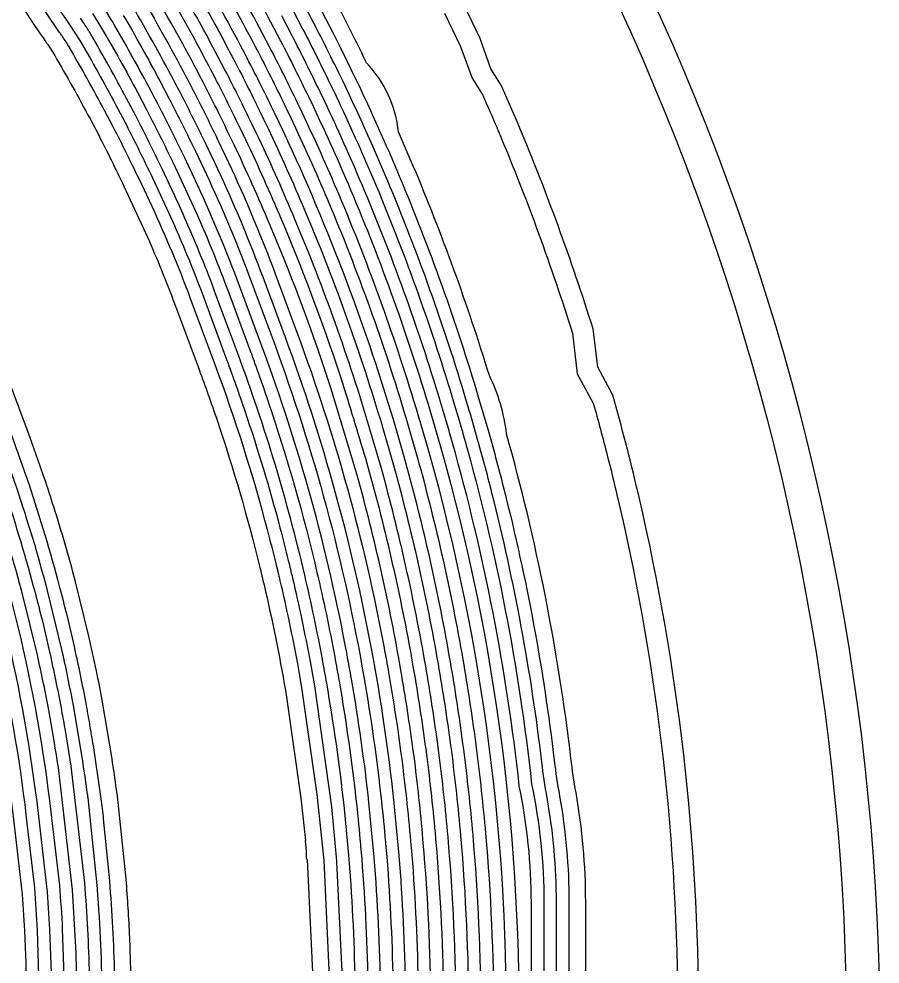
# Model space of a CAD drawing. Extents: x 726 to 4465, y 139 to 737.
# Drawn here: x 3910.53 to 3915.77, y 381.39 to 387.14 of the extents above; entities that cross this region are included whole.
import ezdxf

# ---------------------------------------------------------------- set-up
doc = ezdxf.new("R2010")
doc.units = 0
doc.layers.add('bak_bak_ttr1-bcq6716', color=11, linetype='Continuous')
doc.layers.add('bak_outline', color=11, linetype='Continuous')

msp = doc.modelspace()

# ---------------------------------------------------------------- linework, layer by layer
at = {"layer": 'bak_bak_ttr1-bcq6716'}
msp.add_lwpolyline([(3897.3549, 342.0197), (3897.3549, 363.5511, -0.202307), (3901.8566, 374.2211, 0.202316), (3902.3714, 375.4413), (3902.3714, 380.9412, 0.202311), (3901.8566, 382.1614, -0.202307), (3897.3549, 392.8314), (3897.3549, 423.8397, -0.414216), (3898.1515, 424.6363), (3909.7514, 424.6363, -0.414216), (3910.5479, 423.8397), (3910.5479, 393.2462, 0.196007), (3911.3186, 391.3562, -0.196002), (3915.5644, 380.9414), (3915.5644, 375.4411, -0.196002), (3911.3186, 365.0263, 0.196006), (3910.5479, 363.1363), (3910.5479, 342.0197, -0.414217), (3909.7514, 341.2232), (3898.1515, 341.2232, -0.414217)], format="xyb", close=True, dxfattribs=at)
for points in [[(3912.3847, 369.6338, 0.117695), (3913.8007, 375.5655), (3913.8007, 381.7688, 0.044245), (3913.7444, 382.4038, -0.014921), (3913.712, 382.6212, 0.032533), (3913.4092, 384.2551, 0.007053), (3913.3156, 384.6031, 0.003211), (3913.2646, 384.7791), (3913.2528, 384.8182, 0.026969), (3912.7758, 386.151), (3912.6948, 386.3395, 0.007548), (3912.5303, 386.6999), (3912.5017, 386.7593, 0.008468), (3912.3023, 387.1566), (3912.2659, 387.2253, 0.058159), (3910.5358, 389.7309), (3910.1777, 390.1227), (3910.0465, 390.2584, -0.042096), (3909.5705, 390.839, -0.012912), (3909.4726, 390.9896, -0.024796), (3909.3067, 391.292), (3909.0974, 391.7297, -0.074633), (3908.8104, 392.9917), (3908.7842, 393.3694)], [(3910.9452, 389.3628, -0.05775), (3912.5703, 386.7923), (3912.5991, 386.7327, -0.007558), (3912.7647, 386.3697, -0.003159), (3912.8304, 386.2171), (3912.846, 386.1805, -0.026969), (3913.3258, 384.84), (3913.389, 384.6237, -0.007054), (3913.4831, 384.2736, -0.032552), (3913.7877, 382.6299, 0.014928), (3913.8194, 382.4169, -0.044365), (3913.8769, 381.7667), (3913.8769, 375.5655, -0.168857), (3911.0285, 367.3717, -0.028849)], [(3908.7097, 387.7358, -0.016359), (3909.208, 387.0455), (3909.4192, 386.7315, -0.005261), (3909.7589, 386.2147, -0.016338), (3909.7602, 386.2127, -0.006823), (3909.8973, 385.9631, -0.009949), (3909.8979, 385.9621, -0.01434), (3909.8988, 385.9603), (3910.0829, 385.5955, -0.010719), (3910.2089, 385.3235, -0.013146), (3910.3478, 384.983), (3910.4963, 384.5841, -0.007488), (3910.5933, 384.3105, -0.01668), (3910.7794, 383.6907, -0.004065), (3910.8245, 383.5147), (3910.8694, 383.3224, -0.009056), (3910.94, 382.9784, -0.003118), (3910.9629, 382.8509, -0.012286), (3910.9632, 382.8493, -0.003135), (3910.9844, 382.7208), (3911.0323, 382.3982, -0.002976), (3911.0468, 382.2756), (3911.084, 381.9004, -0.013709), (3911.1141, 381.3285)], [(3911.002, 374.6643), (3911.0248, 374.9691, 0.014467), (3911.0422, 375.5691), (3911.0402, 381.2123, 0.01646), (3911.0081, 381.8942), (3910.9542, 382.4045, -0.003812), (3910.9513, 382.4254, -0.018849), (3910.9509, 382.4281, 0.004543), (3910.924, 382.6141, -0.009648), (3910.9238, 382.6152), (3910.865, 382.9646, 0.009051), (3910.795, 383.3058), (3910.7057, 383.6713, 0.016683), (3910.521, 384.2864, 0.007481), (3910.4249, 384.5576), (3910.2765, 384.9561, 0.013159), (3910.139, 385.2932, 0.004819), (3910.0846, 385.4144), (3909.8784, 385.8364), (3909.6944, 386.1742, 0.005254), (3909.356, 386.689), (3909.1448, 387.003, 0.016349), (3908.6497, 387.6888, 0.003449)], [(3908.5903, 387.6409, -0.016319), (3909.0816, 386.9603), (3909.4173, 386.4596, -0.003307), (3909.6283, 386.136, -0.017336), (3909.6296, 386.1339, -0.006749), (3909.7631, 385.8905, -0.022487), (3909.7647, 385.8877), (3909.9473, 385.5254), (3910.0692, 385.2623, -0.013147), (3910.2051, 384.9292), (3910.3533, 384.531, -0.007488), (3910.4488, 384.2617, -0.016676), (3910.6318, 383.6518, -0.00406), (3910.6764, 383.4784), (3910.7205, 383.2887, -0.009048), (3910.7901, 382.9504, -0.003107), (3910.8126, 382.8252, -0.009113), (3910.8127, 382.8242), (3910.8495, 382.5964), (3910.9321, 381.8871, -0.013673), (3910.9617, 381.3249)], [(3911.7868, 387.6119, -0.010979), (3912.0637, 387.1178), (3912.1246, 387.0021, -0.007421), (3912.2955, 386.6597), (3912.3238, 386.601, -0.010698), (3912.5498, 386.0975, -0.027706), (3913.0333, 384.7529, -0.073645), (3913.5721, 381.114), (3913.5721, 375.566, -0.015107), (3913.5484, 374.7868, -0.014028)], [(3908.4711, 387.5457, -0.016268), (3908.955, 386.8753), (3909.29, 386.3753, -0.003272), (3909.4977, 386.0568, -0.016721), (3909.4989, 386.0547, -0.003471), (3909.5671, 385.9323, -0.003255), (3909.6296, 385.8168, -0.008738), (3909.63, 385.816, -0.022323), (3909.6317, 385.8132), (3909.8105, 385.4581), (3909.9295, 385.2011, -0.01314), (3910.0624, 384.8756), (3910.2103, 384.4779, -0.007482), (3910.3042, 384.2132, -0.004571), (3910.3573, 384.0503, -0.012124), (3910.4844, 383.6128), (3910.5284, 383.4417, -0.029906), (3910.7283, 382.3174), (3910.7802, 381.8721, -0.006552), (3910.7978, 381.6072), (3910.8098, 381.2632)], [(3910.8501, 374.6771), (3910.8726, 374.9813, 0.004198), (3910.8812, 375.1521, 0.01021), (3910.8898, 375.5693), (3910.8878, 381.2105), (3910.8855, 381.323, 0.013657), (3910.8562, 381.8803), (3910.7738, 382.5871, 0.004183), (3910.7458, 382.7611, -0.010127), (3910.7457, 382.7623), (3910.7152, 382.9367, 0.009041), (3910.6462, 383.272), (3910.558, 383.6325, 0.016676), (3910.3765, 384.2376, 0.00748), (3910.2819, 384.5045), (3910.1338, 384.9023, 0.013163), (3909.9993, 385.2321, 0.00481), (3909.9463, 385.3504), (3909.7432, 385.7658), (3909.5638, 386.0955, 0.0033), (3909.3537, 386.4176), (3909.0184, 386.9178, 0.016309), (3908.5303, 387.5939, 0.003388)], [(3913.4723, 374.7916, 0.015103), (3913.4959, 375.566), (3913.4959, 381.114, 0.073651), (3912.9602, 384.7311, 0.027706), (3912.4796, 386.0678, 0.010697), (3912.255, 386.5683), (3912.2268, 386.6267, 0.007421), (3912.0569, 386.9671), (3911.9964, 387.082, 0.010975), (3911.7213, 387.573, 0.015066)], [(3910.6982, 374.6895), (3910.7202, 374.9863, 0.004288), (3910.7288, 375.1583, 0.010219), (3910.7374, 375.5696), (3910.7359, 380.5922), (3910.7321, 381.3377), (3910.7217, 381.6033, 0.006531), (3910.7043, 381.8653), (3910.6526, 382.3086, 0.029904), (3910.4543, 383.4238), (3910.4107, 383.5933, 0.012131), (3910.2845, 384.0275, 0.004576), (3910.2318, 384.1892, 0.007469), (3910.1389, 384.4514), (3909.9911, 384.8488, 0.013153), (3909.8596, 385.1708, 0.004795), (3909.8079, 385.2861), (3909.6076, 385.6957), (3909.433, 386.0164, 0.003263), (3909.2265, 386.3333), (3908.8918, 386.8328, 0.016261), (3908.411, 387.4988, 0.003329)], [(3911.668, 387.5127, -0.013021), (3911.9892, 386.9318, -0.007421), (3912.1581, 386.5934), (3912.1862, 386.5352, -0.010684), (3912.4093, 386.0383, -0.027716), (3912.887, 384.7091, 0.013947), (3912.8889, 384.7031, -0.014945), (3912.8896, 384.7012), (3912.9571, 384.4667, -0.024598), (3913.2317, 383.2433, -0.009923), (3913.3083, 382.7434), (3913.3132, 382.7077, -0.010289), (3913.3698, 382.1863, -0.021593), (3913.4189, 381.0866), (3913.4197, 375.567, -0.015128), (3913.3962, 374.796, -0.014017)], [(3913.3202, 374.8007, 0.015124), (3913.3435, 375.5671), (3913.3427, 381.0865, 0.021599), (3913.2938, 382.1799, 0.010284), (3913.2377, 382.698), (3913.2328, 382.7333, 0.009925), (3913.1566, 383.2304, 0.024596), (3912.8837, 384.4464), (3912.8138, 384.6878, 0.038396), (3912.1174, 386.5025), (3912.0894, 386.5604, 0.00742), (3911.9215, 386.8967, 0.013024), (3911.6022, 387.4743, 0.020935)], [(3910.5815, 381.1829, 0.008441), (3910.5772, 381.398), (3910.5693, 381.5954, 0.006452), (3910.5524, 381.8503), (3910.5012, 382.2908, 0.028009), (3910.3221, 383.3192, 0.007299), (3910.2635, 383.554, 0.012147), (3910.139, 383.9815, 0.004568), (3910.0873, 384.1404, 0.007467), (3909.9959, 384.3982), (3909.8483, 384.7954, 0.013124), (3909.7201, 385.1093, 0.006894), (3909.6464, 385.2712), (3909.4283, 385.7082, -0.011557), (3909.4275, 385.7095, 0.007066), (3909.1586, 386.1509), (3908.9968, 386.4029), (3908.667, 386.8915), (3908.5239, 387.0931, 0.007778), (3908.2916, 387.4038, 0.003255)], [(3911.5639, 387.3883, -0.009405), (3911.7944, 386.9746), (3911.8538, 386.8616, -0.007425), (3912.0207, 386.5271), (3912.0485, 386.4694, -0.010669), (3912.2686, 385.9791), (3912.2842, 385.9426, -0.026927), (3912.7407, 384.6658, 0.009191), (3912.7436, 384.6567, -0.014452), (3912.7442, 384.6548), (3912.8102, 384.4258, -0.024597), (3913.0813, 383.2171, -0.009929), (3913.1572, 382.7228), (3913.1621, 382.688, -0.010287), (3913.2179, 382.1729, -0.021598), (3913.2665, 381.0861), (3913.2673, 375.5673, -0.015133), (3913.2441, 374.8051, -0.014007)], [(3913.168, 374.8099, 0.015131), (3913.1911, 375.5673), (3913.1903, 381.086, 0.021604), (3913.1419, 382.1665, 0.010279), (3913.0865, 382.6781), (3913.0817, 382.7126, 0.009934), (3913.0062, 383.2042, 0.024592), (3912.7368, 384.4053), (3912.6676, 384.644, 0.026927), (3912.2139, 385.9131), (3912.1984, 385.9494, 0.010669), (3911.9797, 386.4367), (3911.952, 386.4941, 0.007425), (3911.7861, 386.8266), (3911.7272, 386.9387, 0.009411), (3911.4978, 387.3503, 0.022777)], [(3910.7134, 387.2928, 0.013093), (3910.8438, 387.098), (3910.9052, 387.0038, -0.009384), (3911.1213, 386.6159), (3911.177, 386.511, -0.007421), (3911.3328, 386.1966), (3911.4792, 385.8808, -0.013259), (3911.6468, 385.4692), (3911.7963, 385.0671, -0.007485), (3911.9071, 384.7544, -0.016711), (3912.1206, 384.0448, -0.004086), (3912.1712, 383.8459, -0.002505), (3912.1969, 383.7388, -0.011674), (3912.3034, 383.2323), (3912.3297, 383.085), (3912.434, 382.35), (3912.4651, 382.0218, -0.037758), (3912.465, 382.0161, -0.012937), (3912.4651, 382.0144), (3912.5027, 381.2234), (3912.5053, 375.5686, -0.014576), (3912.4849, 374.8789), (3912.4675, 374.632, -0.005489)], [(3912.9546, 374.1293, 0.029136), (3913.0387, 375.5676), (3913.0379, 381.0854, 0.019867), (3912.9971, 382.0671), (3912.9898, 382.153, 0.010264), (3912.9354, 382.6577), (3912.9305, 382.692, 0.009943), (3912.8558, 383.178, 0.024577), (3912.59, 384.3638), (3912.4296, 384.8948, 0.020674), (3912.0735, 385.8532), (3912.0579, 385.89, 0.01066), (3911.842, 386.3709), (3911.8145, 386.4281, 0.00742), (3911.6508, 386.7564, 0.011932), (3911.3662, 387.2733, 0.019511)], [(3911.4322, 387.3113, -0.011928), (3911.7185, 386.7914, -0.00742), (3911.8831, 386.4611), (3911.9109, 386.4036, -0.01066), (3912.1281, 385.9197, -0.023668), (3912.1293, 385.9164, -0.013556), (3912.1301, 385.9147), (3912.1438, 385.8827, -0.020687), (3912.5022, 384.9178, -0.004981), (3912.6483, 384.4365), (3912.6634, 384.3844, -0.024586), (3912.931, 383.1908, -0.009935), (3913.0061, 382.7022), (3913.011, 382.6674, -0.010265), (3913.0657, 382.1596, -0.02191), (3913.0658, 382.1564, -0.020249), (3913.0662, 382.1535), (3913.0731, 382.0733, -0.019867), (3913.1141, 381.0855), (3913.1149, 375.5675, -0.029822), (3913.0262, 374.0865, -0.010508)], [(3912.4263, 381.2244), (3912.3886, 382.0239), (3912.3489, 382.4059, -0.022918), (3912.3486, 382.4092), (3912.2543, 383.0738), (3912.2285, 383.2183, 0.011677), (3912.1227, 383.7215, 0.00251), (3912.0971, 383.828, 0.004084), (3912.0468, 384.0257, 0.024182), (3911.7249, 385.0405), (3911.5755, 385.4423, 0.018081), (3911.3437, 385.9963), (3911.264, 386.1637, 0.007416), (3911.1093, 386.476), (3911.0541, 386.5801, 0.009388), (3910.8393, 386.9656, 0.014558), (3910.806, 387.0185, -0.031055), (3910.793, 387.0381, -0.01477), (3910.7863, 387.047, -0.023489), (3910.7844, 387.0499), (3910.7816, 387.054, -0.013073), (3910.6492, 387.2518)], [(3910.6831, 365.7718, 0.196001), (3914.6757, 375.5653), (3914.6757, 377.9973, 0.005398), (3914.6655, 378.9249), (3914.6655, 380.1324), (3914.665, 380.1324), (3914.665, 381.0809, 0.057242), (3914.3031, 384.2297), (3914.2947, 384.2653, 0.010872), (3914.1436, 384.8497), (3914.0514, 385.0197), (3914.0232, 385.2533, 0.023446), (3913.5728, 386.4855), (3913.5652, 386.5033), (3913.5652, 386.5035), (3913.4654, 386.7336), (3913.4029, 386.8325), (3913.3364, 387.0166), (3913.235, 387.2277, 0.005559)], [(3911.3002, 387.2347, -0.011924), (3911.5831, 386.7214, -0.007244), (3911.7416, 386.4028, -0.012349), (3911.7458, 386.3946), (3911.8282, 386.2203, -0.019214), (3912.0891, 385.5933), (3912.2253, 385.2265, -0.042998), (3912.7533, 383.3155, -0.003133), (3912.7806, 383.1647, -0.015926), (3912.8889, 382.3998, -0.005317), (3912.9143, 382.14), (3912.9212, 382.0605, -0.016776), (3912.9602, 381.2368), (3912.9625, 375.5678, -0.01515), (3912.9398, 374.8232, -0.004407)], [(3910.5639, 387.1962, 0.012958), (3910.6981, 386.9958, 0.016629), (3910.7031, 386.9882, 0.008804), (3910.709, 386.98), (3910.7092, 386.98), (3910.7514, 386.914, -0.009384), (3910.9643, 386.532), (3911.0189, 386.4291, -0.007418), (3911.1723, 386.1195), (3911.316, 385.8093, -0.013252), (3911.4801, 385.4068), (3911.6295, 385.0052, -0.007483), (3911.7384, 384.6976, -0.021347), (3911.9983, 383.8032, -0.002501), (3912.0237, 383.6981, -0.014976), (3912.1537, 383.0578), (3912.2467, 382.4024), (3912.2467, 382.4012), (3912.2751, 382.1439), (3912.2746, 382.1431), (3912.2807, 382.0842), (3912.2807, 382.0344), (3912.2858, 382.0293), (3912.3247, 381.2165)], [(3913.1207, 387.1715), (3913.2185, 386.9678), (3913.2878, 386.7761), (3913.3526, 386.6734, -0.003946), (3913.4397, 386.4733), (3913.4402, 386.4715), (3913.4474, 386.455), (3913.4474, 386.4548), (3913.4522, 386.4431), (3913.4532, 386.4413), (3913.4585, 386.4288, -0.023091), (3913.8982, 385.2264), (3913.9277, 384.9803), (3914.0247, 384.8015, -0.005985), (3914.11, 384.4837, -0.004495), (3914.1687, 384.2439), (3914.1842, 384.1784, -0.056821), (3914.5375, 381.0809), (3914.5375, 380.0049), (3914.538, 380.0049), (3914.538, 378.9242, -0.005447), (3914.5482, 377.991), (3914.5482, 375.5653, -0.196), (3910.5919, 365.8609, 0.195991)], [(3910.9809, 387.1683), (3911.0368, 387.0807, -0.009387), (3911.2559, 386.6878), (3911.3123, 386.5812, -0.007429), (3911.4706, 386.2624), (3911.6189, 385.942, -0.01438), (3911.8031, 385.4871), (3911.9393, 385.1203, -0.007495), (3912.0518, 384.8029, -0.023818), (3912.3455, 383.7735, -0.011679), (3912.4536, 383.2597, -0.003139), (3912.4798, 383.1124, -0.015921), (3912.5856, 382.3669, -0.00515), (3912.6096, 382.1216, 0.005318), (3912.6105, 382.11), (3912.6172, 382.0337, -0.016732), (3912.6551, 381.2325, -0.016063), (3912.6551, 381.2303, -0.011095), (3912.6551, 381.2288), (3912.6577, 375.5683, -0.014584), (3912.637, 374.8694), (3912.6164, 374.5822, -0.008542)], [(3912.6926, 374.5763), (3912.7116, 374.8376, 0.015145), (3912.7339, 375.5681), (3912.7316, 381.2339, 0.016727), (3912.6934, 382.04, -0.021574), (3912.6932, 382.0431), (3912.6615, 382.3752, 0.015929), (3912.5551, 383.1258, 0.003132), (3912.5285, 383.2738, 0.042997), (3912.0108, 385.1469), (3911.8747, 385.5136, 0.01921), (3911.6205, 386.1243, 0.002652), (3911.5667, 386.2394), (3911.5395, 386.2956, 0.007428), (3911.3801, 386.6162), (3911.3233, 386.7238, 0.009391), (3911.1026, 387.1193, 0.016162), (3911.0551, 387.1947)], [(3911.1686, 387.1574, -0.009384), (3911.3905, 386.7597), (3911.4477, 386.6512, -0.007346), (3911.6065, 386.3321, -0.027913), (3911.6085, 386.3285), (3911.6898, 386.1562, -0.019207), (3911.9461, 385.5402), (3912.0823, 385.1734, -0.046324), (3912.6302, 383.1387, -0.015931), (3912.7372, 382.3832, -0.005137), (3912.7614, 382.1354, 0.00661), (3912.7624, 382.1247), (3912.7694, 382.0446, -0.0167), (3912.8078, 381.2348), (3912.8101, 375.5681, -0.015152), (3912.7876, 374.8327, -0.004462), (3912.7722, 374.617, -0.009465)], [(3912.8637, 374.8282, 0.015144), (3912.8863, 375.5678), (3912.884, 381.2359, 0.016773), (3912.8453, 382.0544), (3912.8131, 382.3917, 0.019086), (3912.6784, 383.3018, 0.042995), (3912.1538, 385.1999), (3912.0177, 385.5667, 0.019222), (3911.7589, 386.1886, 0.002651), (3911.7043, 386.3051), (3911.6734, 386.3689, 0.007262), (3911.5154, 386.6863, 0.011841), (3911.2363, 387.1929, -0.027485)], [(3912.2485, 369.7029, 0.117698), (3913.6483, 375.5658), (3913.6483, 381.7667, 0.051553), (3913.5752, 382.4739, -0.026706), (3913.5746, 382.4778, 0.042083), (3913.1689, 384.5612, 0.003931), (3913.1066, 384.7746, 0.02696), (3912.6353, 386.0915), (3912.62, 386.1272, 0.010708), (3912.3926, 386.6343), (3912.3643, 386.693, 0.00742), (3912.1923, 387.0374), (3912.1309, 387.1538, 0.010998)], [(3912.1982, 387.1896), (3912.26, 387.0725, -0.007421), (3912.4329, 386.726), (3912.4615, 386.6669, -0.010708), (3912.6902, 386.1569), (3912.7055, 386.121, -0.026968), (3913.1797, 384.796, -0.003922), (3913.2422, 384.582, -0.042051), (3913.6501, 382.4877, -0.051422), (3913.7245, 381.7667), (3913.7245, 375.5658, -0.117704), (3912.3164, 369.6682, -0.049866)], [(3912.5436, 369.5533, 0.117695), (3913.9787, 375.5655), (3913.9787, 381.771, 0.044099), (3913.9198, 382.4352, -0.014931), (3913.8891, 382.6422, 0.038861), (3913.4974, 384.6155, 0.085518), (3913.393, 384.9704, 0.025418), (3912.931, 386.2414), (3912.8411, 386.4494, 0.16741), (3912.6467, 386.8688, 0.006751), (3912.486, 387.1898)], [(3908.5868, 387.1363), (3908.8286, 386.7902), (3909.0606, 386.4445, -0.003926), (3909.216, 386.2021), (3909.2228, 386.1918, -0.007137), (3909.4955, 385.7441, 0.005188), (3909.4963, 385.7426, -0.012736), (3909.497, 385.741, -0.028804), (3909.4993, 385.7374), (3909.6661, 385.4054, -0.025404), (3909.6674, 385.4019), (3909.7899, 385.1397, -0.013114), (3909.9195, 384.8223), (3910.1596, 384.1644, -0.004565), (3910.2117, 384.0043, -0.012149), (3910.3372, 383.5732, -0.007295), (3910.3963, 383.3364, -0.028006), (3910.5769, 382.2997), (3910.6284, 381.8568, -0.006465), (3910.6454, 381.5994), (3910.6577, 381.1831)], [(3912.5404, 374.5884), (3912.561, 374.8738, 0.014584), (3912.5815, 375.5683), (3912.5789, 381.2315, 0.016732), (3912.5412, 382.0275, -0.03047), (3912.5411, 382.0321, -0.00985), (3912.541, 382.0332), (3912.5098, 382.3588, 0.015923), (3912.4047, 383.0996, 0.003138), (3912.3786, 383.246, 0.011678), (3912.2713, 383.7562, 0.031308), (3911.8678, 385.0938), (3911.7317, 385.4605, 0.014391), (3911.549, 385.9117, 0.004831), (3911.4821, 386.0603), (3911.4018, 386.2295, 0.007426), (3911.2446, 386.5462), (3911.1887, 386.652, 0.009385), (3910.971, 387.0423, 0.015656), (3910.93, 387.1072, -0.025442), (3910.9278, 387.1103), (3910.9074, 387.1407, -0.013318)], [(3911.2183, 381.2145), (3911.2078, 381.5561, 0.008383), (3911.1855, 381.9089, 0.0059), (3911.1852, 381.9117), (3911.1329, 382.4149), (3911.1271, 382.4532), (3911.1271, 382.454, 0.004489), (3911.1001, 382.6409), (3911.0402, 382.9971, 0.004626), (3911.0054, 383.1746, 0.005745), (3910.9574, 383.3943), (3910.8779, 383.7169, 0.012072), (3910.7458, 384.1713, 0.004626), (3910.6897, 384.3433, 0.007485), (3910.5916, 384.6196), (3910.4067, 385.1131, 0.00959)]]:
    msp.add_lwpolyline(points, format="xyb", dxfattribs=at)
at = {"layer": 'bak_outline'}
msp.add_lwpolyline([(3909.7514, 424.8397), (3898.1515, 424.8397, 0.414215), (3897.1515, 423.8397), (3897.1515, 392.8317, 0.202312), (3901.7146, 382.0156, -0.202309), (3902.168, 380.9412), (3902.168, 375.4413, -0.202309), (3901.7146, 374.3669, 0.202312), (3897.1515, 363.5508), (3897.1515, 342.0197, 0.414215), (3898.1515, 341.0197), (3909.7514, 341.0197, 0.414215), (3910.7514, 342.0197), (3910.7514, 363.1363, -0.196013), (3911.4641, 364.8841, 0.196007), (3915.7679, 375.4413), (3915.7679, 380.9412, 0.196007), (3911.4641, 391.4984, -0.196013), (3910.7514, 393.2462), (3910.7514, 423.8397, 0.414215)], format="xyb", close=True, dxfattribs=at)

doc.saveas('drawing.dxf')
